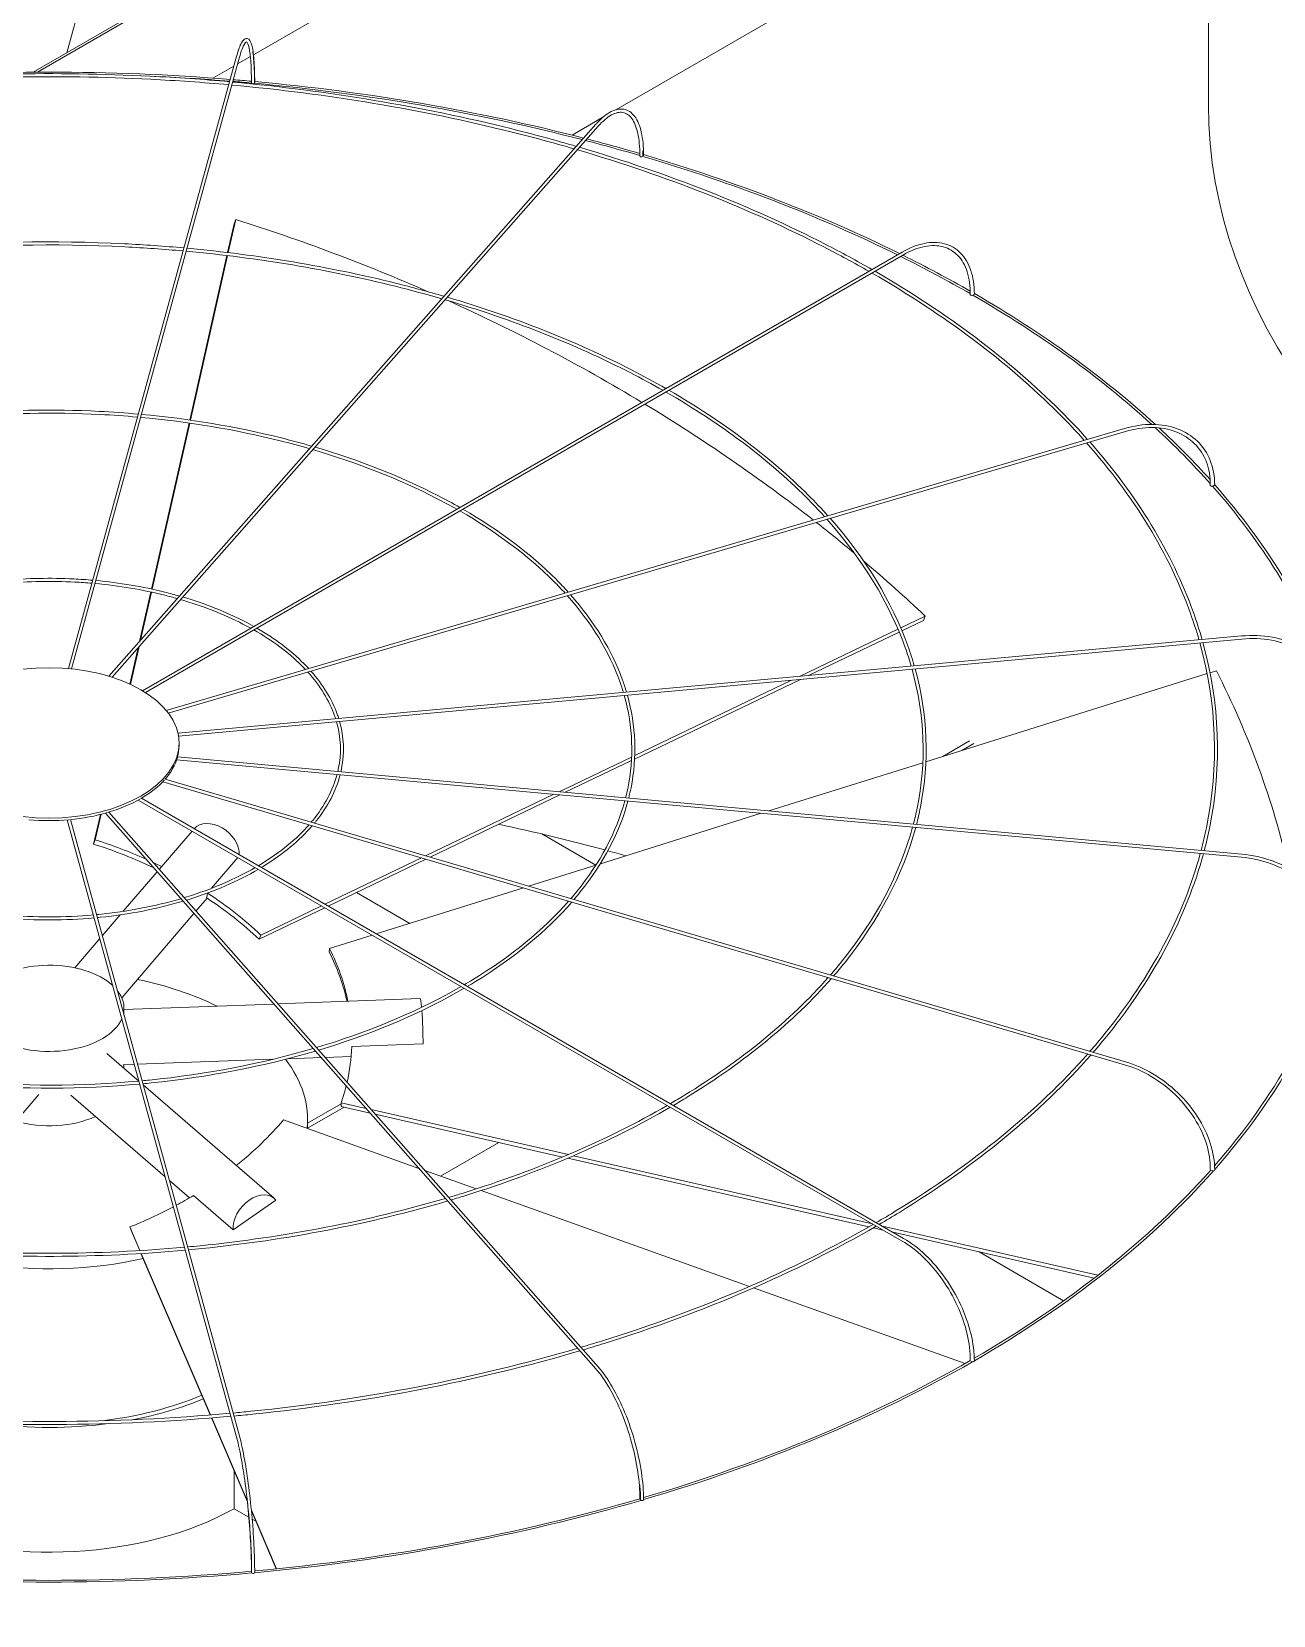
# Model space of a CAD drawing. Header units: millimetres. Extents: x -312439 to 477422, y -331570 to 212570.
# Drawn here: x 352686 to 353682, y 100087 to 101357 of the extents above; entities that cross this region are included whole.
import ezdxf

# ---------------------------------------------------------------- set-up
doc = ezdxf.new("R2010")
doc.units = ezdxf.units.MM

msp = doc.modelspace()

# ---------------------------------------------------------------- linework, layer by layer
at = {"color": 3, "linetype": 'Continuous', "lineweight": 0, "extrusion": (-1.11022e-16, 0.816497, 0.57735)}
for p, q in [((353630.445, 101869.068), (352687.623, 101324.729)), ((353630.364, 101298.688), (353630.364, 101861.576)), ((352864.343, 101338.758), (353630.364, 101781.021)), ((353630.364, 101569.021), (353155.118, 101294.638)), ((352767.126, 101368.63), (352691.124, 101324.751)), ((352716.062, 100846.431), (352850.53, 101336.599)), ((352718.537, 100846.193), (352852.892, 101335.951)), ((352851.652, 101331.432), (352861.859, 101337.324)), ((352831.875, 101320.013), (352848.635, 101329.689)), ((352748.374, 100840.328), (353139.051, 101283.01)), ((352750.938, 100839.532), (353140.888, 101281.389)), ((353144.686, 101288.615), (353119.866, 101274.285)), ((352850.205, 101206.617), (352844.185, 101180.036)), ((352848.875, 101203.185), (352850.205, 101206.617)), ((352843.646, 101180.101), (352848.875, 101203.185)), ((352775.372, 100828.687), (353384.564, 101180.404)), ((352777.737, 100827.224), (353385.789, 101178.282)), ((352813.216, 101045.756), (352843.102, 101177.699)), ((352843.641, 101177.634), (352813.752, 101045.679)), ((352782.523, 100910.249), (352812.673, 101043.359)), ((352813.209, 101043.282), (352783.051, 100910.135)), ((352794.414, 100812.854), (353562.984, 101038.948)), ((353563.675, 101036.598), (352796.05, 100810.782)), ((352773.009, 100868.243), (352781.982, 100907.86)), ((352782.509, 100907.746), (352773.753, 100869.086)), ((353383.507, 100879.104), (353403.113, 100888.514)), ((353401.783, 100885.082), (353403.113, 100888.514)), ((353302.333, 100840.146), (353381.296, 100878.043)), ((353382.272, 100875.718), (353309.523, 100840.803)), ((353401.783, 100885.082), (353384.484, 100876.78)), ((352765.252, 100834), (352771.881, 100863.263)), ((352772.625, 100864.106), (352765.753, 100833.768)), ((352803.791, 100794.557), (353656.879, 100872.567)), ((352804.248, 100792.139), (353657.102, 100870.127)), ((353303.192, 100837.764), (353170.033, 100773.857)), ((353170.151, 100776.707), (353296.001, 100837.107)), ((353629.219, 100842.394), (353403.692, 100771.743)), ((353636.662, 100844.726), (353631.571, 100843.131)), ((352804.657, 100784.804), (352804.657, 100786.804)), ((353438.723, 100788.358), (353417.365, 100776.026)), ((353432.511, 100780.771), (353442.187, 100786.358)), ((352802.721, 100773.244), (353656.879, 100695.137)), ((353657.102, 100697.576), (352803.444, 100775.637)), ((353109.592, 100747.642), (353167.657, 100775.51)), ((353167.514, 100772.648), (353114.481, 100747.195)), ((353401.205, 100770.964), (353277.691, 100732.271)), ((352791.656, 100755.661), (353562.984, 100528.755)), ((352793.494, 100757.673), (353563.675, 100531.105)), ((353384.564, 100387.299), (352771.974, 100740.978)), ((353385.789, 100389.421), (352774.451, 100742.377)), ((353002.428, 100696.21), (353105.287, 100745.576)), ((353110.176, 100745.129), (353006.036, 100695.149)), ((352715.016, 100725.088), (352850.53, 100231.104)), ((352717.494, 100725.311), (352852.892, 100231.752)), ((352736.179, 100705.644), (352741.563, 100729.412)), ((352742.149, 100729.559), (352737.509, 100709.076)), ((352745.629, 100730.485), (353139.051, 100284.693)), ((352748.232, 100731.237), (353140.888, 100286.314)), ((353271.613, 100730.367), (353142.631, 100689.96)), ((352736.179, 100705.644), (352737.509, 100709.076)), ((352815.071, 100716.097), (352788.724, 100685.355)), ((353138.871, 100688.782), (353095.581, 100713.776)), ((352851.863, 100694.854), (352830.738, 100670.206)), ((352921.602, 100657.419), (352999.13, 100694.627)), ((353002.738, 100693.566), (352924.244, 100655.893)), ((353139.027, 100688.831), (353085.022, 100671.913)), ((352787.114, 100683.477), (352759.91, 100651.735)), ((352827.204, 100662.309), (352818.266, 100651.88)), ((352989.852, 100642.099), (352947.023, 100666.826)), ((353080.819, 100670.596), (352962.81, 100633.628)), ((352757.478, 100648.898), (352743.069, 100632.085)), ((352816.657, 100650.002), (352758.69, 100582.366)), ((352921.569, 100654.61), (352868.857, 100629.311)), ((352870.187, 100632.743), (352918.927, 100656.135)), ((352868.857, 100629.311), (352870.187, 100632.743)), ((352741.145, 100629.84), (352721.088, 100606.438)), ((352925.196, 100618.917), (352925.291, 100621.874)), ((352959.634, 100632.633), (352925.291, 100621.874)), ((352880.767, 100577.358), (352760.493, 100572.9)), ((352760.493, 100573.943), (352760.493, 100568.569)), ((352998.133, 100581.708), (352883.931, 100577.475)), ((352943.134, 100543.28), (353000.363, 100545.401)), ((352772.396, 100515.592), (352746.854, 100537.727)), ((352879.947, 100533.082), (352771.333, 100529.056)), ((352918.578, 100534.513), (352891.851, 100533.523)), ((352942.657, 100535.406), (352921.742, 100534.631)), ((352768.818, 100528.963), (352759.812, 100528.629)), ((352760.493, 100528.654), (352760.493, 100525.907)), ((352880.84, 100421.617), (352775.847, 100512.601)), ((352627.312, 100429.074), (352692.153, 100504.731)), ((352793.571, 100438.735), (352717.897, 100504.312)), ((352934.75, 100497.389), (352907.771, 100481.813)), ((352907.771, 100477.813), (352936.976, 100494.674)), ((352934.68, 100495.197), (352934.775, 100498.154)), ((352957.959, 100489.891), (352934.68, 100495.197)), ((352934.775, 100498.154), (352954.668, 100493.619)), ((352997.086, 100445.555), (352888.38, 100484.382)), ((352907.771, 100477.456), (352907.771, 100484.706)), ((352958.758, 100492.687), (353116.927, 100456.632)), ((353112.349, 100454.697), (352962.049, 100488.958)), ((353061.153, 100466.367), (353014.397, 100439.373)), ((353120.985, 100455.707), (353360.741, 100401.053)), ((353043.108, 100429.118), (353001.857, 100443.851)), ((353358.008, 100398.698), (353116.442, 100453.764)), ((352812.958, 100421.934), (352796.903, 100435.848)), ((352816.233, 100423.89), (352848.029, 100396.336)), ((352848.029, 100396.336), (352882.224, 100420.156)), ((353262.117, 100350.894), (353046.882, 100427.77)), ((352765.186, 100398.566), (352773.306, 100379.65)), ((352766.421, 100395.229), (352765.186, 100398.566)), ((352773.114, 100379.639), (352766.421, 100395.229)), ((353369.266, 100396.132), (353361.532, 100397.895)), ((353368.837, 100399.208), (353541.554, 100359.836)), ((353538.588, 100357.534), (353377.361, 100394.286)), ((352829.719, 100247.783), (352774.141, 100377.247)), ((352774.333, 100377.259), (352829.91, 100247.798)), ((353514.151, 100339.394), (353446.291, 100378.574)), ((353435.174, 100289.083), (353265.488, 100349.69)), ((352859.415, 100178.61), (352830.739, 100245.408)), ((352830.929, 100245.424), (352859.348, 100179.226)), ((352848.814, 100203.304), (352848.814, 100172.628)), ((352860.669, 100165.784), (352848.814, 100172.628)), ((352862.665, 100171.499), (352882.878, 100124.414)), ((352882.689, 100124.395), (352862.723, 100170.905)), ((352866.322, 100162.52), (352863.331, 100164.247))]:
    msp.add_line(p, q, dxfattribs=at)
at = {"color": 7, "linetype": 'Continuous', "lineweight": 0, "extrusion": (-1.11022e-16, 0.816497, 0.57735)}
msp.add_line((352714.715, 101340.371), (352774.354, 101559.651), dxfattribs=at)
at = {"color": 3, "linetype": 'Continuous', "lineweight": 0}
for centre, major_axis, ratio, start_param, end_param in [((352700.598, 100719.269), (-1048.768, 0), 0.57735027, 4.57359934, 4.85199434), ((352700.598, 100719.269), (-1046.319, 0), 0.57735027, 4.57364216, 4.63432464), ((352700.598, 100719.269), (-1048.768, 0), 0.57735027, 4.55718579, 4.57120693), ((352700.598, 100719.269), (-1046.319, 0), 0.57735027, 4.55682048, 4.57124415), ((352863.941, 101316.023), (1.225, -0.004), 0.56474576, 3.14159265, 4.55699194), ((352863.941, 101316.023), (1.225, -0.004), 0.56474576, 4.55699194, 6.12778827), ((352700.598, 100719.269), (-1046.319, 0), 0.57735027, 4.2914666, 4.55448885), ((352864.133, 101316.721), (1.225, 0), 0.57735027, 5.71748689, 6.28318531), ((352700.598, 100719.269), (-1048.768, 0), 0.57735027, 4.29134899, 4.55463788), ((354679.133, 101298.688), (-1048.768, 0), 0.57735027, 0, 3.14159265), ((352700.598, 100719.269), (-1046.319, 0), 0.57735027, 4.24262693, 4.28868124), ((352700.598, 100719.269), (-1048.768, 0), 0.57735027, 4.24381435, 4.28857014), ((353175.462, 101257.584), (1.225, -0.01), 0.56597275, 3.14159265, 4.24604342), ((353175.462, 101257.584), (1.225, -0.01), 0.56597275, 4.24604342, 5.81683974), ((352700.598, 100719.269), (-1046.319, 0), 0.57735027, 4.00461262, 4.24016109), ((353176.018, 101258.214), (1.225, 0), 0.57735027, 5.29033196, 6.28318531), ((352700.598, 100719.269), (-1048.768, 0), 0.57735027, 4.00443097, 4.24060103), ((352701.928, 100551.989), (-942.562, 365.4), 0.65992862, 4.64663537, 4.80984928), ((352700.598, 100719.269), (-1046.319, 0), 0.57735027, 3.92863661, 4.00129229), ((352700.598, 100719.269), (-1048.768, 0), 0.57735027, 3.93098858, 4.00111844), ((352701.928, 100551.989), (-942.562, 365.4), 0.65992862, 4.45394149, 4.62923067), ((353440.457, 101146.427), (1.225, -0.016), 0.56830663, 3.14159265, 3.93464288), ((353440.457, 101146.427), (1.225, -0.016), 0.56830663, 3.93464288, 5.50543921), ((352700.598, 100719.269), (-1046.319, 0), 0.57735027, 3.70570419, 3.9258203), ((353441.323, 101146.927), (-1.225, 0), 0.57735027, 1.83263032, 3.14159265), ((352700.598, 100719.269), (-1048.768, 0), 0.57735027, 3.70411228, 3.92650775), ((352701.928, 100551.989), (-942.562, 365.4), 0.65992862, 4.28319099, 4.45112181), ((352700.598, 100719.269), (-1046.319, 0), 0.57735027, 3.61515195, 3.70067928), ((352700.598, 100719.269), (-1048.768, 0), 0.57735027, 3.61992048, 3.69877001), ((353632.987, 100993.432), (-1.225, 0.021), 0.57151893, 0, 0.48093441), ((353632.987, 100993.432), (-1.225, 0.021), 0.57151893, 0.48093441, 2.05173073), ((352700.598, 100719.269), (-1046.319, 0), 0.57735027, 3.3609423, 3.61148113), ((353634.079, 100993.753), (-1.225, 0), 0.57735027, 1.51847105, 3.14159265), ((352700.598, 100719.269), (-1048.768, 0), 0.57735027, 3.35086888, 3.61231471), ((352701.928, 100551.989), (-942.562, 365.4), 0.65992862, 4.23904287, 4.2800546), ((352701.928, 100551.989), (-942.562, 365.4), 0.65992862, 4.15803474, 4.22871948), ((352700.693, 100551.514), (1010.388, -32.497), 0.79709982, 0.20844184, 0.41264052), ((352700.165, 100784.804), (-104.492, 0), 0.57735027, 2.67392209, 2.98094469), ((352700.165, 100784.804), (-104.492, 0), 0.57735027, 2.98808135, 3.14159265), ((352700.165, 100784.804), (-104.492, 0), 0.57735027, 2.35976282, 2.66678542), ((352700.165, 100784.804), (-104.492, 0), 0.57735027, 2.04560356, 2.35262616), ((352700.165, 100784.804), (-104.492, 0), 0.57735027, 1.41728503, 1.72430763), ((352700.165, 100784.804), (-104.492, 0), 0.57735027, 1.73144429, 2.03846689), ((352833.188, 100703.263), (-16.786, 14.386), 0.73180825, 3.6699438, 6.25547108), ((352701.928, 100551.989), (226.18, -87.683), 0.65992862, 1.48816133, 1.66825663), ((352700.598, 100154.38), (1046.319, 0), 0.57735027, 1.13086203, 1.21917829), ((352700.598, 100548.557), (-226.18, 87.683), 0.65992862, 4.59602029, 4.80984928), ((352700.598, 100154.38), (1046.319, 0), 0.57735027, 1.11315293, 1.12829513), ((352701.928, 100551.989), (226.18, -87.683), 0.65992862, 1.43137513, 1.46305029), ((352700.598, 100548.557), (-226.18, 87.683), 0.65992862, 4.15803474, 4.39268064), ((352701.928, 100551.989), (226.18, -87.683), 0.65992862, 1.01644208, 1.25303729), ((352700.693, 100551.514), (242.456, -7.798), 0.79709982, 0.18583027, 0.41264052), ((352700.598, 100719.269), (-1046.319, 0), 0.57735027, 2.6752935, 2.98289949), ((352700.598, 100719.269), (-1048.768, 0), 0.57735027, 2.67086857, 2.98332964), ((352700.598, 100573.943), (-59.895, 0), 0.57735027, 3.69756416, 5.76575409), ((352700.598, 100548.557), (242.456, -7.798), 0.79709982, 0.20115917, 0.41264052), ((352700.598, 100484.706), (-207.174, 0), 0.57735027, 4.00561733, 4.36390833), ((352700.598, 100573.943), (-59.895, 0), 0.57735027, 3.02719924, 3.57014533), ((352998.952, 100559.615), (-0.819, 22.092), 0.05230802, 5.46284956, 6.28318531), ((352998.952, 100559.615), (-0.819, 22.092), 0.05230802, 4.01155215, 5.31083021), ((352700.598, 100573.943), (-59.895, 0), 0.57735027, 0.78539816, 2.89978042), ((352700.598, 100484.706), (-207.174, 0), 0.57735027, 3.08204121, 3.55783774), ((352700.693, 100551.514), (242.456, -7.798), 0.79709982, 6.13145768, 6.28093219), ((352700.693, 100551.514), (242.456, -7.798), 0.79709982, 6.04401129, 6.11604234), ((352700.598, 100514.321), (-59.895, 0), 0.57735027, 1.1079301, 2.23846982), ((352699.363, 100551.894), (-227.492, -84.221), 0.6873805, 2.02158825, 2.2576377), ((352700.598, 100719.269), (-1046.319, 0), 0.57735027, 2.35898226, 2.6687056), ((352700.598, 100719.269), (-1048.768, 0), 0.57735027, 2.35667794, 2.66891462), ((353632.987, 100444.606), (-1.225, 0.021), 0.58304212, 0, 1.10944839), ((353634.079, 100444.285), (-1.225, 0), 0.57735027, 0.57599326, 3.14159265), ((352699.363, 100551.894), (-227.492, -84.221), 0.6873805, 1.7758456, 1.84274406), ((352866.362, 100404.909), (14.478, 16.707), 0.67950023, 6.14949631, 8.84418497), ((352699.363, 100551.894), (-227.492, -84.221), 0.6873805, 1.60582316, 1.76537716), ((352700.598, 100484.706), (-207.174, 0), 0.57735027, 1.30817895, 1.9425337), ((352700.598, 100719.269), (-1046.319, 0), 0.57735027, 2.04376734, 2.35460013), ((352700.598, 100719.269), (-1048.768, 0), 0.57735027, 2.04258502, 2.35459852), ((353440.457, 100291.611), (-1.225, 0.017), 0.58625442, 0, 0.79329185), ((353441.323, 100291.111), (-1.225, 0), 0.57735027, 0.26183399, 3.14159265), ((352700.598, 100360.201), (-207.174, 0), 0.57735027, 1.77816663, 2.202298), ((352700.598, 100360.201), (-212.072, 0), 0.57735027, 1.89063678, 2.19285982), ((352700.598, 100360.201), (-212.072, 0), 0.57735027, 1.3476903, 1.79509044), ((352700.598, 100719.269), (-1046.319, 0), 0.57735027, 1.72891751, 2.04055715), ((352700.598, 100719.269), (-1048.768, 0), 0.57735027, 1.72854634, 2.04038352), ((353175.462, 100180.454), (-1.225, 0.011), 0.58858829, 0, 0.47632773), ((353176.018, 100179.824), (-1.225, 0), 0.57735027, 0, 3.14159265), ((352700.598, 100260.201), (-212.072, 0), 0.57735027, 0.98594125, 2.34464399), ((352700.598, 100156.38), (-1048.768, 0), 0.57735027, 0, 3.14159265), ((352700.598, 100719.269), (-1048.768, 0), 0.57735027, 1.41453598, 1.72626058), ((352700.598, 100719.269), (-1046.319, 0), 0.57735027, 1.41438895, 1.72636573), ((352863.941, 100122.015), (-1.225, 0.004), 0.58981528, 0, 0.15883691), ((352864.133, 100121.316), (-1.225, 0), 0.57735027, 0, 3.14159265)]:
    msp.add_ellipse(centre, major_axis=major_axis, ratio=ratio, start_param=start_param, end_param=end_param, dxfattribs=at)
msp.add_ellipse((352700.165, 100786.804), major_axis=(-104.492, 0), ratio=0.57735027, dxfattribs=at)
for points, knots in [([(352865.357, 101316.721), (352865.357, 101323.535), (352865.151, 101329.601), (352864.34, 101339.675), (352863.742, 101343.671), (352862.135, 101349.358), (352861.233, 101351.419), (352858.093, 101351.88), (352857.1, 101351.29), (352854.895, 101348.949), (352853.665, 101346.331), (352851.747, 101340.805), (352851.138, 101338.815), (352850.53, 101336.599)], [4.71238898, 4.71238898, 4.71238898, 4.71238898, 5.02654825, 5.02654825, 5.34070751, 5.34070751, 5.65486678, 5.65486678, 5.82360284, 5.82360284, 6.1377621, 6.1377621, 6.28318531, 6.28318531, 6.28318531, 6.28318531]), ([(352852.892, 101335.951), (352854.165, 101340.591), (352855.442, 101344.157), (352857.667, 101348.479), (352858.663, 101349.078), (352858.77, 101349.079), (352859.589, 101348.484), (352860.998, 101343.826), (352861.575, 101340.426), (352862.417, 101331.453), (352862.665, 101325.734), (352862.717, 101318.181), (352862.719, 101317.113), (352862.716, 101316.027)], [6.28318531, 6.28318531, 6.28318531, 6.28318531, 6.59845219, 6.59845219, 6.89265788, 6.89265788, 7.20992592, 7.20992592, 7.50402257, 7.50402257, 7.81881569, 7.81881569, 7.86952551, 7.86952551, 7.86952551, 7.86952551]), ([(352863.83, 101341.262), (352863.867, 101341.019), (352863.903, 101340.772), (352864.51, 101336.425), (352864.887, 101331.212), (352865.14, 101322.264), (352865.175, 101319.222), (352865.166, 101316.022)], [1.101311746, 1.101311746, 1.101311746, 1.101311746, 1.120767624, 1.120767624, 1.438035664, 1.438035664, 1.586302602, 1.586302602, 1.586302602, 1.586302602]), ([(352845.176, 101317.08), (352823.93, 101319.002), (352802.571, 101320.501), (352705.87, 101325.345), (352629.805, 101323.833), (352555.154, 101317.08)], [3.771589677, 3.771589677, 3.771589677, 3.771589677, 3.840445898, 3.840445898, 4.082391957, 4.082391957, 4.082391957, 4.082391957]), ([(352844.517, 101314.68), (352823.725, 101316.555), (352802.824, 101318.025), (352706.572, 101322.896), (352630.483, 101321.413), (352555.813, 101314.68)], [3.7720633, 3.7720633, 3.7720633, 3.7720633, 3.839550132, 3.839550132, 4.081918334, 4.081918334, 4.081918334, 4.081918334]), ([(353121.6, 101263.236), (353104.872, 101268.11), (353087.89, 101272.693), (352999.215, 101294.778), (352923.875, 101307.401), (352846.995, 101314.455)], [3.459637643, 3.459637643, 3.459637643, 3.459637643, 3.519736913, 3.519736913, 3.769381517, 3.769381517, 3.769381517, 3.769381517]), ([(353123.39, 101265.265), (353106.128, 101270.311), (353088.596, 101275.048), (352999.498, 101297.206), (352924.341, 101309.796), (352847.653, 101316.854)], [3.458315721, 3.458315721, 3.458315721, 3.458315721, 3.520259366, 3.520259366, 3.768912043, 3.768912043, 3.768912043, 3.768912043]), ([(353177.242, 101258.214), (353177.242, 101265.075), (353176.64, 101271.27), (353174.255, 101281.771), (353172.476, 101286.083), (353167.754, 101292.422), (353164.759, 101294.445), (353158.198, 101295.584), (353154.761, 101294.891), (353147.509, 101291.21), (353143.651, 101288.066), (353139.554, 101283.576), (353139.303, 101283.295), (353139.051, 101283.01)], [4.71238898, 4.71238898, 4.71238898, 4.71238898, 5.02654825, 5.02654825, 5.34070751, 5.34070751, 5.65486678, 5.65486678, 5.94845155, 5.94845155, 6.26261081, 6.26261081, 6.28318531, 6.28318531, 6.28318531, 6.28318531]), ([(353140.888, 101281.389), (353144.544, 101285.532), (353148.175, 101288.595), (353154.907, 101292.282), (353157.97, 101292.908), (353163.335, 101291.968), (353165.723, 101290.392), (353169.831, 101284.798), (353171.496, 101280.779), (353173.705, 101270.768), (353174.264, 101264.806), (353174.24, 101257.979), (353174.239, 101257.787), (353174.237, 101257.595)], [6.28318531, 6.28318531, 6.28318531, 6.28318531, 6.59783007, 6.59783007, 6.91209691, 6.91209691, 7.22936495, 7.22936495, 7.54663299, 7.54663299, 7.86046851, 7.86046851, 7.86952551, 7.86952551, 7.86952551, 7.86952551]), ([(353357.971, 101165.051), (353346.233, 101171.755), (353334.187, 101178.28), (353262.105, 101215.302), (353195.496, 101241.542), (353124.196, 101262.477)], [3.146975566, 3.146975566, 3.146975566, 3.146975566, 3.199958928, 3.199958928, 3.456525414, 3.456525414, 3.456525414, 3.456525414]), ([(353360.426, 101166.468), (353348.247, 101173.45), (353335.737, 101180.239), (353263.338, 101217.417), (353196.983, 101243.59), (353125.985, 101264.504)], [3.145113132, 3.145113132, 3.145113132, 3.145113132, 3.200037836, 3.200037836, 3.455209352, 3.455209352, 3.455209352, 3.455209352]), ([(353176.649, 101261.632), (353176.672, 101260.815), (353176.685, 101259.988), (353176.692, 101258.631), (353176.691, 101258.108), (353176.686, 101257.581)], [7.8059806913, 7.8059806913, 7.8059806913, 7.8059806913, 7.8451401512, 7.8451401512, 7.8694167814, 7.8694167814, 7.8694167814, 7.8694167814]), ([(352808.609, 101183.785), (352792.76, 101185.213), (352776.827, 101186.328), (352704.512, 101189.944), (352647.591, 101188.82), (352591.721, 101183.785)], [3.772165081, 3.772165081, 3.772165081, 3.772165081, 3.840593344, 3.840593344, 4.081816553, 4.081816553, 4.081816553, 4.081816553]), ([(352807.95, 101181.385), (352792.555, 101182.767), (352777.079, 101183.852), (352705.214, 101187.496), (352648.269, 101186.4), (352592.38, 101181.385)], [3.772797592, 3.772797592, 3.772797592, 3.772797592, 3.839399606, 3.839399606, 4.081184042, 4.081184042, 4.081184042, 4.081184042]), ([(353015.481, 101142.991), (353003.223, 101146.551), (352990.784, 101149.903), (352924.588, 101166.393), (352868.087, 101175.864), (352810.428, 101181.16)], [3.460983159, 3.460983159, 3.460983159, 3.460983159, 3.519648571, 3.519648571, 3.769222865, 3.769222865, 3.769222865, 3.769222865]), ([(353017.272, 101145.021), (353004.48, 101148.752), (352991.49, 101152.257), (352924.871, 101168.821), (352868.552, 101178.26), (352811.087, 101183.559)], [3.459218713, 3.459218713, 3.459218713, 3.459218713, 3.520344822, 3.520344822, 3.768597722, 3.768597722, 3.768597722, 3.768597722]), ([(353442.548, 101146.927), (353442.548, 101153.827), (353441.603, 101160.207), (353437.869, 101171.322), (353435.076, 101176.056), (353427.882, 101183.336), (353423.489, 101185.88), (353413.619, 101188.486), (353408.152, 101188.553), (353396.695, 101186.278), (353390.699, 101183.926), (353384.67, 101180.465), (353384.617, 101180.434), (353384.564, 101180.404)], [3.14159265, 3.14159265, 3.14159265, 3.14159265, 3.45575192, 3.45575192, 3.76991118, 3.76991118, 4.08269654, 4.08269654, 4.39544819, 4.39544819, 4.70960746, 4.70960746, 4.71238898, 4.71238898, 4.71238898, 4.71238898]), ([(353385.789, 101178.282), (353391.538, 101181.602), (353397.264, 101183.844), (353408.061, 101185.984), (353413.127, 101185.884), (353422.13, 101183.43), (353426.076, 101181.081), (353432.567, 101174.308), (353435.109, 101169.874), (353438.489, 101159.286), (353439.322, 101153.136), (353439.232, 101146.443)], [1.57079633, 1.57079633, 1.57079633, 1.57079633, 1.88806437, 1.88806437, 2.20533241, 2.20533241, 2.52260045, 2.52260045, 2.83986849, 2.83986849, 3.15713653, 3.15713653, 3.15713653, 3.15713653]), ([(353530.717, 101029.456), (353524.084, 101036.856), (353517.154, 101044.168), (353468.934, 101092.357), (353418.524, 101130.213), (353360.43, 101163.641)], [2.833719703, 2.833719703, 2.833719703, 2.833719703, 2.880073873, 2.880073873, 3.143270218, 3.143270218, 3.143270218, 3.143270218]), ([(353533.319, 101030.221), (353526.441, 101037.928), (353519.244, 101045.54), (353470.837, 101093.932), (353420.652, 101131.69), (353362.88, 101165.056)], [2.831913395, 2.831913395, 2.831913395, 2.831913395, 2.879924499, 2.879924499, 3.141418031, 3.141418031, 3.141418031, 3.141418031]), ([(353192.696, 101069.629), (353184.19, 101074.469), (353175.469, 101079.184), (353121.676, 101106.814), (353071.641, 101126.519), (353018.079, 101142.233)], [3.148849473, 3.148849473, 3.148849473, 3.148849473, 3.199944541, 3.199944541, 3.456834427, 3.456834427, 3.456834427, 3.456834427]), ([(353195.153, 101071.047), (353186.205, 101076.165), (353177.019, 101081.143), (353122.909, 101108.929), (353073.128, 101128.566), (353019.868, 101144.26)], [3.146361804, 3.146361804, 3.146361804, 3.146361804, 3.200049713, 3.200049713, 3.455080387, 3.455080387, 3.455080387, 3.455080387]), ([(353322.474, 100968.196), (353317.714, 100973.479), (353312.751, 100978.701), (353276.773, 101014.654), (353238.861, 101043.106), (353195.158, 101068.222)], [2.83591825, 2.83591825, 2.83591825, 2.83591825, 2.880098074, 2.880098074, 3.143909361, 3.143909361, 3.143909361, 3.143909361]), ([(353325.079, 100968.962), (353320.072, 100974.551), (353314.841, 100980.073), (353278.676, 101016.229), (353240.989, 101044.583), (353197.608, 101069.637)], [2.833499431, 2.833499431, 2.833499431, 2.833499431, 2.879899034, 2.879899034, 3.141439875, 3.141439875, 3.141439875, 3.141439875]), ([(352772.054, 101050.534), (352761.598, 101051.47), (352751.087, 101052.201), (352703.15, 101054.59), (352665.369, 101053.852), (352628.276, 101050.534)], [3.773286698, 3.773286698, 3.773286698, 3.773286698, 3.840886477, 3.840886477, 4.080694936, 4.080694936, 4.080694936, 4.080694936]), ([(352771.395, 101048.134), (352761.393, 101049.023), (352751.34, 101049.725), (352703.852, 101052.141), (352666.048, 101051.433), (352628.934, 101048.134)], [3.774238416, 3.774238416, 3.774238416, 3.774238416, 3.839097695, 3.839097695, 4.079743218, 4.079743218, 4.079743218, 4.079743218]), ([(352909.393, 101022.782), (352901.597, 101025.032), (352893.691, 101027.155), (352849.965, 101038.053), (352812.306, 101044.372), (352773.874, 101047.91)], [3.463595352, 3.463595352, 3.463595352, 3.463595352, 3.51947091, 3.51947091, 3.768879274, 3.768879274, 3.768879274, 3.768879274]), ([(352911.186, 101024.813), (352902.853, 101027.233), (352894.396, 101029.51), (352850.249, 101040.481), (352812.772, 101046.768), (352774.532, 101050.309)], [3.46094335, 3.46094335, 3.46094335, 3.46094335, 3.520514255, 3.520514255, 3.7679441, 3.7679441, 3.7679441, 3.7679441]), ([(353635.303, 100993.753), (353635.303, 101000.682), (353634.105, 101007.281), (353629.404, 101019.158), (353625.899, 101024.432), (353616.937, 101033.1), (353611.483, 101036.49), (353599.2, 101041.055), (353592.373, 101042.23), (353578.02, 101042.281), (353570.496, 101041.158), (353562.984, 101038.948)], [4.71238898, 4.71238898, 4.71238898, 4.71238898, 5.02654825, 5.02654825, 5.34070751, 5.34070751, 5.65486678, 5.65486678, 5.96902604, 5.96902604, 6.28318531, 6.28318531, 6.28318531, 6.28318531]), ([(353563.675, 101036.598), (353570.938, 101038.734), (353578.187, 101039.802), (353591.924, 101039.709), (353598.408, 101038.55), (353609.977, 101034.15), (353615.059, 101030.912), (353623.356, 101022.679), (353626.572, 101017.685), (353630.833, 101006.394), (353631.875, 101000.097), (353631.763, 100993.452)], [6.28318531, 6.28318531, 6.28318531, 6.28318531, 6.60045335, 6.60045335, 6.91772139, 6.91772139, 7.23498943, 7.23498943, 7.55225747, 7.55225747, 7.86952551, 7.86952551, 7.86952551, 7.86952551]), ([(353622.712, 100869.442), (353620.69, 100876.524), (353618.422, 100883.582), (353598.958, 100938.081), (353570.831, 100984.244), (353532.52, 101027.433)], [2.519571261, 2.519571261, 2.519571261, 2.519571261, 2.559550642, 2.559550642, 2.829500903, 2.829500903, 2.829500903, 2.829500903]), ([(353625.194, 100869.669), (353623.08, 100877.111), (353620.698, 100884.527), (353601.072, 100939.228), (353573.091, 100985.196), (353535.116, 101028.196)], [2.518738954, 2.518738954, 2.518738954, 2.518738954, 2.560443172, 2.560443172, 2.827714195, 2.827714195, 2.827714195, 2.827714195]), ([(353027.458, 100974.229), (353022.173, 100977.214), (353016.766, 100980.127), (352981.256, 100998.367), (352947.806, 101011.533), (352911.993, 101022.026)], [3.152476318, 3.152476318, 3.152476318, 3.152476318, 3.199914714, 3.199914714, 3.457374967, 3.457374967, 3.457374967, 3.457374967]), ([(353029.919, 100975.649), (353024.189, 100978.91), (353018.315, 100982.086), (352982.489, 101000.482), (352949.294, 101013.581), (352913.782, 101024.054)], [3.148732281, 3.148732281, 3.148732281, 3.148732281, 3.200072384, 3.200072384, 3.454746323, 3.454746323, 3.454746323, 3.454746323]), ([(353114.259, 100906.944), (353111.365, 100910.123), (353108.361, 100913.268), (353084.623, 100936.987), (353059.222, 100956.027), (353029.925, 100972.825)], [2.840166791, 2.840166791, 2.840166791, 2.840166791, 2.880145835, 2.880145835, 3.145067211, 3.145067211, 3.145067211, 3.145067211]), ([(353116.869, 100907.712), (353113.725, 100911.196), (353110.451, 100914.64), (353086.525, 100938.562), (353061.35, 100957.505), (353032.377, 100974.24)], [2.836508955, 2.836508955, 2.836508955, 2.836508955, 2.879847671, 2.879847671, 3.141363941, 3.141363941, 3.141363941, 3.141363941]), ([(353391.896, 100848.336), (353390.452, 100853.327), (353388.844, 100858.303), (353374.332, 100898.964), (353353.154, 100933.691), (353324.283, 100966.175)], [2.521788299, 2.521788299, 2.521788299, 2.521788299, 2.55939978, 2.55939978, 2.830291828, 2.830291828, 2.830291828, 2.830291828]), ([(353394.38, 100848.563), (353392.842, 100853.914), (353391.119, 100859.247), (353376.447, 100900.112), (353355.414, 100934.644), (353326.879, 100966.938)], [2.520659116, 2.520659116, 2.520659116, 2.520659116, 2.560589234, 2.560589234, 2.827907762, 2.827907762, 2.827907762, 2.827907762]), ([(352735.499, 100917.283), (352730.436, 100917.725), (352725.349, 100918.073), (352701.789, 100919.235), (352683.147, 100918.885), (352664.831, 100917.283)], [3.776630452, 3.776630452, 3.776630452, 3.776630452, 3.841752063, 3.841752063, 4.077351182, 4.077351182, 4.077351182, 4.077351182]), ([(352734.84, 100914.881), (352730.231, 100915.279), (352725.601, 100915.598), (352702.491, 100916.786), (352683.826, 100916.464), (352665.49, 100914.881)], [3.778551419, 3.778551419, 3.778551419, 3.778551419, 3.838185012, 3.838185012, 4.075430215, 4.075430215, 4.075430215, 4.075430215]), ([(352803.302, 100902.568), (352799.969, 100903.511), (352796.598, 100904.408), (352775.344, 100909.713), (352756.526, 100912.88), (352737.319, 100914.659)], [3.471418325, 3.471418325, 3.471418325, 3.471418325, 3.518930063, 3.518930063, 3.767850767, 3.767850767, 3.767850767, 3.767850767]), ([(352805.098, 100904.603), (352801.227, 100905.713), (352797.304, 100906.761), (352775.628, 100912.141), (352756.992, 100915.275), (352737.977, 100917.058)], [3.466082688, 3.466082688, 3.466082688, 3.466082688, 3.521010964, 3.521010964, 3.765995554, 3.765995554, 3.765995554, 3.765995554]), ([(352862.207, 100878.821), (352860.153, 100879.956), (352858.063, 100881.07), (352840.837, 100889.919), (352823.972, 100896.548), (352805.908, 100901.819)], [3.163350536, 3.163350536, 3.163350536, 3.163350536, 3.199816759, 3.199816759, 3.458993739, 3.458993739, 3.458993739, 3.458993739]), ([(352864.678, 100880.248), (352862.172, 100881.654), (352859.613, 100883.028), (352842.07, 100892.035), (352825.46, 100898.595), (352807.697, 100903.847)], [3.15578841, 3.15578841, 3.15578841, 3.15578841, 3.200131949, 3.200131949, 3.453750875, 3.453750875, 3.453750875, 3.453750875]), ([(353161.088, 100827.23), (353160.221, 100830.146), (353159.271, 100833.055), (353149.712, 100859.88), (353135.493, 100883.158), (353116.078, 100904.926)], [2.526062853, 2.526062853, 2.526062853, 2.526062853, 2.559096419, 2.559096419, 2.831723129, 2.831723129, 2.831723129, 2.831723129]), ([(353163.575, 100827.457), (353162.611, 100830.733), (353161.545, 100833.999), (353151.826, 100861.028), (353137.753, 100884.111), (353118.675, 100905.69)], [2.5243135, 2.5243135, 2.5243135, 2.5243135, 2.560878912, 2.560878912, 2.828143092, 2.828143092, 2.828143092, 2.828143092]), ([(352906.021, 100845.686), (352905.008, 100846.764), (352903.97, 100847.835), (352892.472, 100859.319), (352879.582, 100868.948), (352864.691, 100877.427)], [2.852936139, 2.852936139, 2.852936139, 2.852936139, 2.880283876, 2.880283876, 3.148538696, 3.148538696, 3.148538696, 3.148538696]), ([(352908.648, 100846.459), (352907.375, 100847.839), (352906.061, 100849.206), (352894.375, 100860.895), (352881.71, 100870.426), (352867.145, 100878.843)], [2.84544614, 2.84544614, 2.84544614, 2.84544614, 2.879690294, 2.879690294, 3.141137935, 3.141137935, 3.141137935, 3.141137935]), ([(353624.438, 100700.563), (353626.044, 100706.633), (353627.47, 100712.719), (353638.771, 100768.057), (353636.974, 100818.082), (353623.387, 100867.044)], [2.204619764, 2.204619764, 2.204619764, 2.204619764, 2.238829514, 2.238829514, 2.515060108, 2.515060108, 2.515060108, 2.515060108]), ([(353626.912, 100700.337), (353628.596, 100706.736), (353630.083, 100713.154), (353641.188, 100768.648), (353639.329, 100818.503), (353625.865, 100867.271)], [2.205366155, 2.205366155, 2.205366155, 2.205366155, 2.241163262, 2.241163262, 2.514260549, 2.514260549, 2.514260549, 2.514260549]), ([(353736.641, 100813.686), (353736.641, 100820.63), (353735.309, 100827.46), (353730.114, 100840.203), (353726.252, 100846.113), (353716.395, 100856.427), (353710.402, 100860.83), (353696.885, 100867.713), (353689.362, 100870.192), (353673.516, 100872.999), (353665.196, 100873.327), (353656.879, 100872.567)], [4.71238898, 4.71238898, 4.71238898, 4.71238898, 5.02654825, 5.02654825, 5.34070751, 5.34070751, 5.65486678, 5.65486678, 5.96902604, 5.96902604, 6.28318531, 6.28318531, 6.28318531, 6.28318531]), ([(353657.102, 100870.127), (353665.163, 100870.864), (353673.219, 100870.535), (353688.512, 100867.782), (353695.746, 100865.359), (353708.669, 100858.677), (353714.356, 100854.42), (353723.631, 100844.505), (353727.217, 100838.851), (353731.955, 100826.7), (353733.106, 100820.204), (353732.982, 100813.598)], [6.28318531, 6.28318531, 6.28318531, 6.28318531, 6.60045335, 6.60045335, 6.91772139, 6.91772139, 7.23498943, 7.23498943, 7.55225747, 7.55225747, 7.86952551, 7.86952551, 7.86952551, 7.86952551]), ([(352930.253, 100806.121), (352929.984, 100806.965), (352929.7, 100807.806), (352925.093, 100820.795), (352917.832, 100832.624), (352907.87, 100843.676)], [2.538956365, 2.538956365, 2.538956365, 2.538956365, 2.558172992, 2.558172992, 2.836025224, 2.836025224, 2.836025224, 2.836025224]), ([(352932.751, 100806.35), (352932.374, 100807.551), (352931.97, 100808.75), (352927.206, 100821.943), (352920.092, 100833.578), (352910.471, 100844.442)], [2.535128932, 2.535128932, 2.535128932, 2.535128932, 2.561728893, 2.561728893, 2.828841782, 2.828841782, 2.828841782, 2.828841782]), ([(353393.649, 100721.667), (353394.756, 100725.906), (353395.746, 100730.156), (353404.209, 100771.461), (353402.847, 100809.099), (353392.577, 100845.938)], [2.206572109, 2.206572109, 2.206572109, 2.206572109, 2.238438586, 2.238438586, 2.515769314, 2.515769314, 2.515769314, 2.515769314]), ([(353396.121, 100721.441), (353397.306, 100726.01), (353398.357, 100730.59), (353406.626, 100772.052), (353405.202, 100809.521), (353395.057, 100846.165)], [2.20754654, 2.20754654, 2.20754654, 2.20754654, 2.241548585, 2.241548585, 2.514698228, 2.514698228, 2.514698228, 2.514698228]), ([(353162.843, 100742.773), (353163.459, 100745.195), (353164.019, 100747.623), (353169.645, 100774.895), (353168.721, 100800.133), (353161.78, 100824.833)], [2.210316481, 2.210316481, 2.210316481, 2.210316481, 2.237655596, 2.237655596, 2.51702204, 2.51702204, 2.51702204, 2.51702204]), ([(353165.313, 100742.547), (353166.006, 100745.299), (353166.627, 100748.057), (353172.061, 100775.487), (353171.076, 100800.554), (353164.26, 100825.06)], [2.211718384, 2.211718384, 2.211718384, 2.211718384, 2.242315601, 2.242315601, 2.515402874, 2.515402874, 2.515402874, 2.515402874]), ([(352932.018, 100763.88), (352932.159, 100764.485), (352932.294, 100765.09), (352935.08, 100778.331), (352934.595, 100791.166), (352930.981, 100803.728)], [2.221614787, 2.221614787, 2.221614787, 2.221614787, 2.235297735, 2.235297735, 2.520800805, 2.520800805, 2.520800805, 2.520800805]), ([(352934.48, 100763.655), (352934.695, 100764.589), (352934.894, 100765.525), (352937.494, 100778.922), (352936.948, 100791.588), (352933.463, 100803.955)], [2.224061215, 2.224061215, 2.224061215, 2.224061215, 2.244587809, 2.244587809, 2.517487833, 2.517487833, 2.517487833, 2.517487833]), ([(352910.692, 100723.197), (352911.101, 100723.682), (352911.505, 100724.169), (352921.446, 100736.334), (352928.029, 100748.776), (352931.415, 100761.475)], [1.903307061, 1.903307061, 1.903307061, 1.903307061, 1.915350543, 1.915350543, 2.203452943, 2.203452943, 2.203452943, 2.203452943]), ([(352913.254, 100722.443), (352913.754, 100723.046), (352914.246, 100723.651), (352924.063, 100735.959), (352930.544, 100748.453), (352933.889, 100761.249)], [1.909987851, 1.909987851, 1.909987851, 1.909987851, 1.924618049, 1.924618049, 2.206425781, 2.206425781, 2.206425781, 2.206425781]), ([(353118.914, 100661.943), (353120.547, 100663.836), (353122.142, 100665.741), (353142.423, 100690.709), (353155.424, 100715.273), (353162.213, 100740.371)], [1.894116328, 1.894116328, 1.894116328, 1.894116328, 1.917671716, 1.917671716, 2.201274894, 2.201274894, 2.201274894, 2.201274894]), ([(353121.491, 100661.185), (353123.212, 100663.197), (353124.889, 100665.221), (353145.043, 100690.335), (353157.942, 100714.95), (353164.688, 100740.144)], [1.897570624, 1.897570624, 1.897570624, 1.897570624, 1.922320382, 1.922320382, 2.202808492, 2.202808492, 2.202808492, 2.202808492]), ([(352868.2, 100688.25), (352868.803, 100688.608), (352869.401, 100688.968), (352885.576, 100698.794), (352898.737, 100709.559), (352908.938, 100721.159)], [1.585149833, 1.585149833, 1.585149833, 1.585149833, 1.596233634, 1.596233634, 1.886390456, 1.886390456, 1.886390456, 1.886390456]), ([(352870.628, 100686.849), (352871.252, 100687.225), (352871.872, 100687.602), (352888.095, 100697.608), (352901.291, 100708.558), (352911.524, 100720.398)], [1.592315094, 1.592315094, 1.592315094, 1.592315094, 1.603748231, 1.603748231, 1.893388943, 1.893388943, 1.893388943, 1.893388943]), ([(353327.124, 100600.693), (353329.991, 100603.992), (353332.78, 100607.313), (353363.401, 100645.086), (353382.819, 100681.77), (353393.009, 100719.266)], [1.891059564, 1.891059564, 1.891059564, 1.891059564, 1.918447026, 1.918447026, 2.200552897, 2.200552897, 2.200552897, 2.200552897]), ([(353329.707, 100599.933), (353332.66, 100603.351), (353335.531, 100606.793), (353366.022, 100644.712), (353385.338, 100681.448), (353395.485, 100719.039)], [1.893387733, 1.893387733, 1.893387733, 1.893387733, 1.921549455, 1.921549455, 2.201585872, 2.201585872, 2.201585872, 2.201585872]), ([(353535.299, 100539.453), (353539.415, 100544.169), (353543.41, 100548.919), (353584.368, 100599.495), (353610.198, 100648.284), (353623.793, 100698.162)], [1.889456602, 1.889456602, 1.889456602, 1.889456602, 1.918834976, 1.918834976, 2.200108517, 2.200108517, 2.200108517, 2.200108517]), ([(353537.885, 100538.692), (353542.086, 100543.527), (353546.161, 100548.398), (353586.99, 100599.121), (353612.718, 100647.962), (353626.27, 100697.936)], [1.891212574, 1.891212574, 1.891212574, 1.891212574, 1.921163042, 1.921163042, 2.200887841, 2.200887841, 2.200887841, 2.200887841]), ([(353736.641, 100624.352), (353736.641, 100631.296), (353735.31, 100638.352), (353730.135, 100651.992), (353726.293, 100658.573), (353716.484, 100670.631), (353710.519, 100676.106), (353697.051, 100685.427), (353689.548, 100689.272), (353673.732, 100694.967), (353665.419, 100696.815), (353657.102, 100697.576)], [4.71238898, 4.71238898, 4.71238898, 4.71238898, 5.02654825, 5.02654825, 5.34070751, 5.34070751, 5.65486678, 5.65486678, 5.96902604, 5.96902604, 6.28318531, 6.28318531, 6.28318531, 6.28318531]), ([(352808.752, 100662.661), (352809.442, 100662.869), (352810.131, 100663.08), (352831.01, 100669.535), (352849.592, 100677.496), (352865.768, 100686.826)], [1.267045676, 1.267045676, 1.267045676, 1.267045676, 1.27702015, 1.27702015, 1.570336557, 1.570336557, 1.570336557, 1.570336557]), ([(352810.534, 100660.642), (352811.283, 100660.871), (352812.03, 100661.103), (352833.155, 100667.727), (352851.9, 100675.866), (352868.214, 100685.414)], [1.272186296, 1.272186296, 1.272186296, 1.272186296, 1.282962347, 1.282962347, 1.577666055, 1.577666055, 1.577666055, 1.577666055]), ([(353656.879, 100695.137), (353664.94, 100694.4), (353673.004, 100692.596), (353688.326, 100687.036), (353695.581, 100683.28), (353708.554, 100674.2), (353714.269, 100668.876), (353723.592, 100657.206), (353727.198, 100650.861), (353731.955, 100637.79), (353733.106, 100631.068), (353732.982, 100624.486)], [0, 0, 0, 0, 0.31726804, 0.31726804, 0.63453608, 0.63453608, 0.95180412, 0.95180412, 1.26907216, 1.26907216, 1.5863402, 1.5863402, 1.5863402, 1.5863402]), ([(352738.407, 100649.079), (352739.058, 100649.141), (352739.708, 100649.205), (352763.22, 100651.567), (352785.48, 100655.837), (352806.164, 100661.892)], [0.949238609, 0.949238609, 0.949238609, 0.949238609, 0.957681574, 0.957681574, 1.254620941, 1.254620941, 1.254620941, 1.254620941]), ([(352739.065, 100646.682), (352739.936, 100646.766), (352740.807, 100646.853), (352764.709, 100649.32), (352787.125, 100653.69), (352807.952, 100659.865)], [0.951064936, 0.951064936, 0.951064936, 0.951064936, 0.962301991, 0.962301991, 1.259854639, 1.259854639, 1.259854639, 1.259854639]), ([(352827.492, 100666.358), (352827.475, 100666.204), (352827.456, 100666.051), (352827.275, 100664.749), (352826.993, 100663.672), (352826.616, 100662.699)], [25.28971129, 25.28971129, 25.28971129, 25.28971129, 25.51327082, 25.51327082, 27.21415767, 27.21415767, 27.21415767, 27.21415767]), ([(353033.441, 100592.849), (353035.644, 100594.139), (353037.824, 100595.442), (353070.79, 100615.545), (353096.864, 100636.892), (353117.142, 100659.911)], [1.577975631, 1.577975631, 1.577975631, 1.577975631, 1.598113062, 1.598113062, 1.885671956, 1.885671956, 1.885671956, 1.885671956]), ([(353035.879, 100591.441), (353038.1, 100592.751), (353040.298, 100594.075), (353073.312, 100614.359), (353099.421, 100635.891), (353119.732, 100659.149)], [1.581619842, 1.581619842, 1.581619842, 1.581619842, 1.601882376, 1.601882376, 1.889205457, 1.889205457, 1.889205457, 1.889205457]), ([(352663.742, 100646.45), (352664.618, 100646.371), (352665.495, 100646.295), (352689.625, 100644.278), (352713.376, 100644.356), (352736.588, 100646.45)], [0.630366287, 0.630366287, 0.630366287, 0.630366287, 0.641648359, 0.641648359, 0.94043004, 0.94043004, 0.94043004, 0.94043004]), ([(352664.4, 100648.851), (352664.87, 100648.809), (352665.339, 100648.768), (352689.017, 100646.743), (352712.744, 100646.784), (352735.93, 100648.851)], [0.632258371, 0.632258371, 0.632258371, 0.632258371, 0.638337859, 0.638337859, 0.938537956, 0.938537956, 0.938537956, 0.938537956]), ([(353198.675, 100497.451), (353202.485, 100499.671), (353206.249, 100501.917), (353256.006, 100532.296), (353294.991, 100564.226), (353325.346, 100598.662)], [1.575583148, 1.575583148, 1.575583148, 1.575583148, 1.598741205, 1.598741205, 1.885432931, 1.885432931, 1.885432931, 1.885432931]), ([(353201.118, 100496.041), (353204.943, 100498.282), (353208.724, 100500.548), (353258.528, 100531.11), (353297.55, 100563.224), (353327.937, 100597.9)], [1.578026357, 1.578026357, 1.578026357, 1.578026357, 1.601256762, 1.601256762, 1.887796271, 1.887796271, 1.887796271, 1.887796271]), ([(352914.84, 100542.451), (352917.149, 100543.139), (352919.449, 100543.838), (352961.866, 100556.999), (352998.807, 100572.852), (353031, 100591.43)], [1.261848076, 1.261848076, 1.261848076, 1.261848076, 1.278507505, 1.278507505, 1.570566343, 1.570566343, 1.570566343, 1.570566343]), ([(352916.625, 100540.428), (352918.993, 100541.138), (352921.35, 100541.86), (352964.011, 100555.191), (353001.117, 100571.221), (353033.447, 100590.017)], [1.264451017, 1.264451017, 1.264451017, 1.264451017, 1.281488092, 1.281488092, 1.574251683, 1.574251683, 1.574251683, 1.574251683]), ([(352774.962, 100515.827), (352776.961, 100516.014), (352778.957, 100516.208), (352826.567, 100521.024), (352870.979, 100529.574), (352912.249, 100541.685)], [0.945863763, 0.945863763, 0.945863763, 0.945863763, 0.95883914, 0.95883914, 1.255627672, 1.255627672, 1.255627672, 1.255627672]), ([(352775.62, 100513.429), (352777.839, 100513.637), (352780.056, 100513.855), (352828.056, 100518.777), (352872.624, 100527.426), (352914.038, 100539.658)], [0.946791669, 0.946791669, 0.946791669, 0.946791669, 0.961156725, 0.961156725, 1.25825401, 1.25825401, 1.25825401, 1.25825401]), ([(353363.869, 100402.076), (353369.299, 100405.233), (353374.661, 100408.429), (353441.205, 100449.083), (353493.091, 100491.583), (353533.518, 100537.423)], [1.574326589, 1.574326589, 1.574326589, 1.574326589, 1.599055591, 1.599055591, 1.885237716, 1.885237716, 1.885237716, 1.885237716]), ([(353366.313, 100400.665), (353371.759, 100403.843), (353377.137, 100407.06), (353443.728, 100447.897), (353495.651, 100490.581), (353536.11, 100536.661)], [1.576164321, 1.576164321, 1.576164321, 1.576164321, 1.600943265, 1.600943265, 1.88701346, 1.88701346, 1.88701346, 1.88701346]), ([(353562.984, 100528.755), (353570.247, 100526.619), (353577.521, 100523.414), (353591.354, 100515.182), (353597.91, 100510.157), (353609.641, 100498.793), (353614.814, 100492.456), (353623.256, 100479.113), (353626.523, 100472.11), (353630.833, 100458.153), (353631.875, 100451.201), (353631.763, 100444.627)], [0, 0, 0, 0, 0.31726804, 0.31726804, 0.63453608, 0.63453608, 0.95180412, 0.95180412, 1.26907216, 1.26907216, 1.5863402, 1.5863402, 1.5863402, 1.5863402]), ([(353635.303, 100444.285), (353635.303, 100451.214), (353634.107, 100458.473), (353629.457, 100472.953), (353626.006, 100480.173), (353617.188, 100493.887), (353611.824, 100500.38), (353599.702, 100512.017), (353592.945, 100517.16), (353578.687, 100525.6), (353571.188, 100528.895), (353563.675, 100531.105)], [4.71238898, 4.71238898, 4.71238898, 4.71238898, 5.02654825, 5.02654825, 5.34070751, 5.34070751, 5.65486678, 5.65486678, 5.96902604, 5.96902604, 6.28318531, 6.28318531, 6.28318531, 6.28318531]), ([(352627.187, 100513.2), (352628.962, 100513.039), (352630.739, 100512.883), (352679.08, 100508.82), (352726.66, 100508.978), (352773.143, 100513.2)], [0.629347255, 0.629347255, 0.629347255, 0.629347255, 0.640828535, 0.640828535, 0.941449071, 0.941449071, 0.941449071, 0.941449071]), ([(352627.845, 100515.6), (352629.214, 100515.476), (352630.583, 100515.356), (352678.472, 100511.284), (352726.028, 100511.406), (352772.484, 100515.6)], [0.630291706, 0.630291706, 0.630291706, 0.630291706, 0.639167998, 0.639167998, 0.940504621, 0.940504621, 0.940504621, 0.940504621]), ([(353020.927, 100422.243), (353024.856, 100423.409), (353028.767, 100424.597), (353092.722, 100444.463), (353148.023, 100468.208), (353196.232, 100496.033)], [1.260112578, 1.260112578, 1.260112578, 1.260112578, 1.279004431, 1.279004431, 1.570642983, 1.570642983, 1.570642983, 1.570642983]), ([(353022.713, 100420.219), (353026.701, 100421.407), (353030.669, 100422.617), (353094.868, 100442.655), (353150.333, 100466.577), (353198.68, 100494.62)], [1.261855173, 1.261855173, 1.261855173, 1.261855173, 1.280993608, 1.280993608, 1.573104483, 1.573104483, 1.573104483, 1.573104483]), ([(352811.517, 100382.577), (352814.863, 100382.887), (352818.206, 100383.212), (352889.914, 100390.482), (352956.477, 100403.311), (353018.335, 100421.478)], [0.944736348, 0.944736348, 0.944736348, 0.944736348, 0.959225727, 0.959225727, 1.25596384, 1.25596384, 1.25596384, 1.25596384]), ([(352812.175, 100380.178), (352815.742, 100380.51), (352819.305, 100380.858), (352891.403, 100388.234), (352958.123, 100401.163), (353020.124, 100419.451)], [0.945358255, 0.945358255, 0.945358255, 0.945358255, 0.960772431, 0.960772431, 1.257716852, 1.257716852, 1.257716852, 1.257716852]), ([(353126.98, 100302.072), (353132.542, 100303.719), (353138.075, 100305.397), (353223.562, 100331.968), (353297.208, 100363.597), (353361.424, 100400.659)], [1.259205702, 1.259205702, 1.259205702, 1.259205702, 1.279253109, 1.279253109, 1.570621219, 1.570621219, 1.570621219, 1.570621219]), ([(353128.767, 100300.047), (353134.387, 100301.716), (353139.977, 100303.418), (353225.708, 100330.16), (353299.518, 100361.966), (353363.872, 100399.246)], [1.260515466, 1.260515466, 1.260515466, 1.260515466, 1.280745787, 1.280745787, 1.572469242, 1.572469242, 1.572469242, 1.572469242]), ([(352590.632, 100379.95), (352593.306, 100379.706), (352595.983, 100379.472), (352668.536, 100373.361), (352739.945, 100373.6), (352809.697, 100379.95)], [0.629005431, 0.629005431, 0.629005431, 0.629005431, 0.64055333, 0.64055333, 0.941790896, 0.941790896, 0.941790896, 0.941790896]), ([(352591.291, 100382.349), (352593.558, 100382.144), (352595.827, 100381.945), (352667.928, 100375.825), (352739.313, 100376.028), (352809.039, 100382.349)], [0.629634706, 0.629634706, 0.629634706, 0.629634706, 0.639445125, 0.639445125, 0.941161621, 0.941161621, 0.941161621, 0.941161621]), ([(353384.564, 100387.299), (353390.314, 100383.98), (353396.085, 100379.584), (353407.07, 100369.077), (353412.282, 100362.967), (353421.613, 100349.649), (353425.73, 100342.444), (353432.452, 100327.668), (353435.056, 100320.099), (353438.491, 100305.37), (353439.322, 100298.212), (353439.232, 100291.628)], [4.71238898, 4.71238898, 4.71238898, 4.71238898, 5.02965702, 5.02965702, 5.34692506, 5.34692506, 5.6641931, 5.6641931, 5.98146114, 5.98146114, 6.29872918, 6.29872918, 6.29872918, 6.29872918]), ([(353442.548, 100291.111), (353442.548, 100298.011), (353441.602, 100305.431), (353437.928, 100320.61), (353435.199, 100328.367), (353428.224, 100343.479), (353423.979, 100350.832), (353414.379, 100364.429), (353409.025, 100370.671), (353397.717, 100381.442), (353391.764, 100385.971), (353385.789, 100389.421)], [0, 0, 0, 0, 0.31415927, 0.31415927, 0.62831853, 0.62831853, 0.9424778, 0.9424778, 1.25663706, 1.25663706, 1.57079633, 1.57079633, 1.57079633, 1.57079633]), ([(352848.059, 100249.371), (352852.758, 100249.805), (352857.45, 100250.26), (352953.249, 100259.984), (353041.952, 100277.09), (353124.388, 100301.308)], [0.94415889, 0.94415889, 0.94415889, 0.94415889, 0.959419158, 0.959419158, 1.25609347, 1.25609347, 1.25609347, 1.25609347]), ([(352848.717, 100246.972), (352853.636, 100247.428), (352858.549, 100247.907), (352954.738, 100257.736), (353043.598, 100274.942), (353126.177, 100299.281)], [0.944626582, 0.944626582, 0.944626582, 0.944626582, 0.960579805, 0.960579805, 1.257409099, 1.257409099, 1.257409099, 1.257409099]), ([(353139.051, 100284.693), (353142.707, 100280.55), (353146.388, 100275.333), (353153.431, 100263.23), (353156.79, 100256.334), (353162.809, 100241.592), (353165.468, 100233.748), (353169.816, 100217.91), (353171.503, 100209.917), (353173.739, 100194.592), (353174.286, 100187.261), (353174.238, 100180.58), (353174.237, 100180.522), (353174.237, 100180.464)], [6.28318531, 6.28318531, 6.28318531, 6.28318531, 6.59783007, 6.59783007, 6.91495265, 6.91495265, 7.23222069, 7.23222069, 7.54948873, 7.54948873, 7.86675677, 7.86675677, 7.86952551, 7.86952551, 7.86952551, 7.86952551]), ([(353177.242, 100179.824), (353177.242, 100186.684), (353176.639, 100194.207), (353174.29, 100209.87), (353172.545, 100218.007), (353168.082, 100234.112), (353165.364, 100242.078), (353159.218, 100257.075), (353155.79, 100264.102), (353148.545, 100276.546), (353144.729, 100281.96), (353140.888, 100286.314)], [4.71238898, 4.71238898, 4.71238898, 4.71238898, 5.02654825, 5.02654825, 5.34070751, 5.34070751, 5.65486678, 5.65486678, 5.96902604, 5.96902604, 6.28318531, 6.28318531, 6.28318531, 6.28318531]), ([(352554.09, 100246.744), (352557.659, 100246.419), (352561.231, 100246.106), (352657.988, 100237.949), (352753.221, 100238.267), (352846.24, 100246.744)], [0.628847379, 0.628847379, 0.628847379, 0.628847379, 0.640415364, 0.640415364, 0.941948948, 0.941948948, 0.941948948, 0.941948948]), ([(352554.749, 100249.144), (352557.91, 100248.857), (352561.075, 100248.579), (352657.38, 100240.413), (352752.589, 100240.695), (352845.581, 100249.144)], [0.62931922, 0.62931922, 0.62931922, 0.62931922, 0.639583767, 0.639583767, 0.941477106, 0.941477106, 0.941477106, 0.941477106]), ([(352850.53, 100231.104), (352851.803, 100226.464), (352853.082, 100220.742), (352855.525, 100207.68), (352856.687, 100200.332), (352858.769, 100184.779), (352859.688, 100176.577), (352861.19, 100160.141), (352861.773, 100151.91), (352862.545, 100136.241), (352862.734, 100128.806), (352862.717, 100122.102), (352862.716, 100122.06), (352862.716, 100122.018)], [6.28318531, 6.28318531, 6.28318531, 6.28318531, 6.59845219, 6.59845219, 6.91572023, 6.91572023, 7.23298827, 7.23298827, 7.55025631, 7.55025631, 7.86752435, 7.86752435, 7.86952551, 7.86952551, 7.86952551, 7.86952551]), ([(352865.357, 100121.316), (352865.357, 100128.13), (352865.151, 100135.689), (352864.345, 100151.569), (352863.746, 100159.888), (352862.214, 100176.48), (352861.281, 100184.75), (352859.171, 100200.44), (352857.995, 100207.856), (352855.512, 100221.121), (352854.205, 100226.965), (352852.892, 100231.752)], [4.71238898, 4.71238898, 4.71238898, 4.71238898, 5.02654825, 5.02654825, 5.34070751, 5.34070751, 5.65486678, 5.65486678, 5.96902604, 5.96902604, 6.28318531, 6.28318531, 6.28318531, 6.28318531]), ([(352862.908, 100121.316), (352862.908, 100128.081), (352862.703, 100135.6), (352861.9, 100151.409), (352861.304, 100159.696), (352860.042, 100173.355), (352859.474, 100178.74), (352858.846, 100184.001)], [4.71238898, 4.71238898, 4.71238898, 4.71238898, 5.026548246, 5.026548246, 5.340707511, 5.340707511, 5.545847126, 5.545847126, 5.545847126, 5.545847126])]:
    msp.add_open_spline(points, degree=3, knots=knots, dxfattribs=at)
msp.add_open_spline([(353174.793, 100179.824), (353174.793, 100183.584), (353174.609, 100187.561), (353174.242, 100191.689)], degree=3, dxfattribs=at)

doc.saveas('drawing.dxf')
